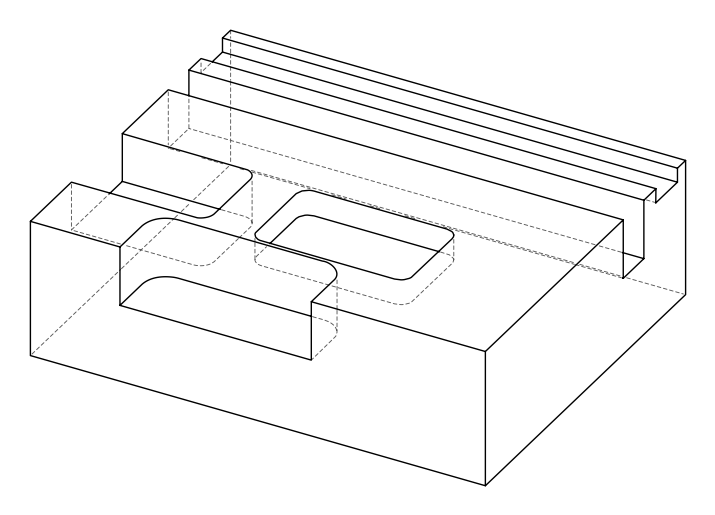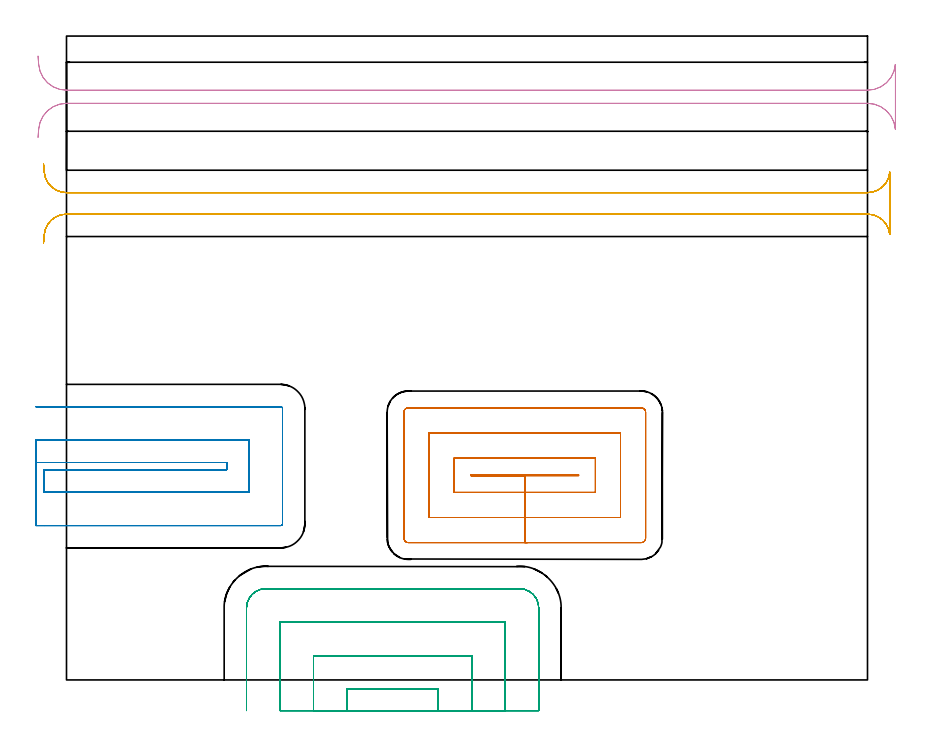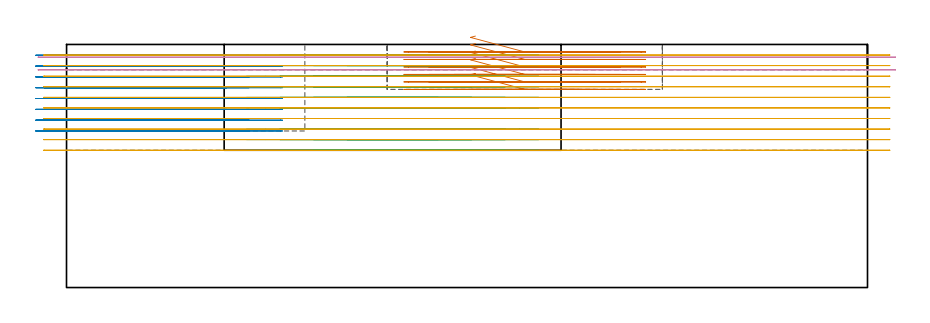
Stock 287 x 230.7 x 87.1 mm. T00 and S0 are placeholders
(PLAN: 5 operations, 3 tool changes, 52.7 min)
(1 MILL_RECTANGULAR_POCKET | POCKET_RECTANGULAR_STRAIGHT | NXT0201_011 | Follow Part, ap 3, ae 75% | 8.87 min | 94949 mm3)
(2 MILL_SLOT | SLOT_PARTIAL_RECTANGULAR | NXT0201_012 | Follow Part, ap 4, ae 75% | 9.7 min | 154150 mm3)
(3 MILL_SLOT_1 | SLOT_PARTIAL_RECTANGULAR_1 | NXT0201_012 | Follow Part, ap 4, ae 75% | 18.28 min | 182575 mm3)
(4 MILL_RECTANGULAR_SLOT | SLOT_RECTANGULAR | UGT0201_094 | Follow Part, ap 5, ae 75% | 2.68 min | 64514 mm3)
(5 MILL_RECTANGULAR_SLOT_1 | SLOT_RECTANGULAR_1 | NXT0201_012 | Follow Part, ap 4, ae 75% | 13.15 min | 257843 mm3)
(TOOL NXT0201_011 | ENDMILL 12mm [2P460-1200-NA 1630] | D12 FL38 Z6)
(TOOL NXT0201_012 | ENDMILL 16mm [2P460-1600-NA 1630] | D16 FL38 Z6)
(TOOL UGT0201_094 | End mill 20 mm | D20 FL38 Z4)
(OP 1 MILL_RECTANGULAR_POCKET)
G17 G21 G94 G90
T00 M6
G54
G17 G0 G90 X146.51 Y73.5 S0 M3
G43 Z97.1 H1
Z90.1
G94 G1 X144.9 Z89.668 F250.
Y73.2 Z89.588
X164.2 Z84.417
X183.5 F500.
Y73.5
X144.9
Y73.2
X164.2
Y67.2
X189.5
Y79.5
X138.9
Y67.2
X164.2
Y58.2
X198.5
Y88.5
X129.9
Y58.2
X164.2
Y49.2
X205.9
G3 X207.5 Y50.8 R1.6
G1 Y95.9
G3 X205.9 Y97.5 R1.6
G1 X122.5
G3 X120.9 Y95.9 R1.6
G1 Y50.8
G3 X122.5 Y49.2 R1.6
G1 X164.2
X165.2
G0 X146.51 Y73.5 Z87.417
G1 X144.9 Z86.985 F250.
Y73.2 Z86.905
X164.2 Z81.733
X183.5 F500.
Y73.5
X144.9
Y73.2
X164.2
Y67.2
X189.5
Y79.5
X138.9
Y67.2
X164.2
Y58.2
X198.5
Y88.5
X129.9
Y58.2
X164.2
Y49.2
X205.9
G3 X207.5 Y50.8 R1.6
G1 Y95.9
G3 X205.9 Y97.5 R1.6
G1 X122.5
G3 X120.9 Y95.9 R1.6
G1 Y50.8
G3 X122.5 Y49.2 R1.6
G1 X164.2
X165.2
G0 X146.51 Y73.5 Z84.733
G1 X144.9 Z84.302 F250.
Y73.2 Z84.221
X164.2 Z79.05
X183.5 F500.
Y73.5
X144.9
Y73.2
X164.2
Y67.2
X189.5
Y79.5
X138.9
Y67.2
X164.2
Y58.2
X198.5
Y88.5
X129.9
Y58.2
X164.2
Y49.2
X205.9
G3 X207.5 Y50.8 R1.6
G1 Y95.9
G3 X205.9 Y97.5 R1.6
G1 X122.5
G3 X120.9 Y95.9 R1.6
G1 Y50.8
G3 X122.5 Y49.2 R1.6
G1 X164.2
X165.2
G0 X146.51 Y73.5 Z82.05
G1 X144.9 Z81.618 F250.
Y73.2 Z81.538
X164.2 Z76.367
X183.5 F500.
Y73.5
X144.9
Y73.2
X164.2
Y67.2
X189.5
Y79.5
X138.9
Y67.2
X164.2
Y58.2
X198.5
Y88.5
X129.9
Y58.2
X164.2
Y49.2
X205.9
G3 X207.5 Y50.8 R1.6
G1 Y95.9
G3 X205.9 Y97.5 R1.6
G1 X122.5
G3 X120.9 Y95.9 R1.6
G1 Y50.8
G3 X122.5 Y49.2 R1.6
G1 X164.2
X165.2
G0 X146.51 Y73.5 Z79.367
G1 X144.9 Z78.935 F250.
Y73.2 Z78.855
X164.2 Z73.683
X183.5 F500.
Y73.5
X144.9
Y73.2
X164.2
Y67.2
X189.5
Y79.5
X138.9
Y67.2
X164.2
Y58.2
X198.5
Y88.5
X129.9
Y58.2
X164.2
Y49.2
X205.9
G3 X207.5 Y50.8 R1.6
G1 Y95.9
G3 X205.9 Y97.5 R1.6
G1 X122.5
G3 X120.9 Y95.9 R1.6
G1 Y50.8
G3 X122.5 Y49.2 R1.6
G1 X164.2
X165.2
G0 X146.51 Y73.5 Z76.683
G1 X144.9 Z76.252 F250.
Y73.2 Z76.171
X164.2 Z71.
X183.5 F500.
Y73.5
X144.9
Y73.2
X164.2
Y67.2
X189.5
Y79.5
X138.9
Y67.2
X164.2
Y58.2
X198.5
Y88.5
X129.9
Y58.2
X164.2
Y49.2
X205.9
G3 X207.5 Y50.8 R1.6
G1 Y95.9
G3 X205.9 Y97.5 R1.6
G1 X122.5
G3 X120.9 Y95.9 R1.6
G1 Y50.8
G3 X122.5 Y49.2 R1.6
G1 X164.2
X165.2
G0 Z97.1
M5
M2
(OP 2 MILL_SLOT)
G17 G21 G94 G90
T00 M6
G54
G17 G0 G90 X-11. Y77.9 S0 M3
G43 Z97.1 H1
Z83.225
G94 G1 X-8. F250.
X57.4 F500.
Y75.3
X-8.
Y67.3
X65.4
Y85.9
X-8.
X-11. F250.
Y55.3
X-8.
X76.7 F500.
G3 X77.4 Y56. R0.7
G1 Y97.2
G3 X76.7 Y97.9 R0.7
G1 X-8.
X-11. F250.
G0 Y77.9 Z79.35
G1 X-8.
X57.4 F500.
Y75.3
X-8.
Y67.3
X65.4
Y85.9
X-8.
X-11. F250.
Y55.3
X-8.
X76.7 F500.
G3 X77.4 Y56. R0.7
G1 Y97.2
G3 X76.7 Y97.9 R0.7
G1 X-8.
X-11. F250.
G0 Y77.9 Z75.475
G1 X-8.
X57.4 F500.
Y75.3
X-8.
Y67.3
X65.4
Y85.9
X-8.
X-11. F250.
Y55.3
X-8.
X76.7 F500.
G3 X77.4 Y56. R0.7
G1 Y97.2
G3 X76.7 Y97.9 R0.7
G1 X-8.
X-11. F250.
G0 Y77.9 Z71.6
G1 X-8.
X57.4 F500.
Y75.3
X-8.
Y67.3
X65.4
Y85.9
X-8.
X-11. F250.
Y55.3
X-8.
X76.7 F500.
G3 X77.4 Y56. R0.7
G1 Y97.2
G3 X76.7 Y97.9 R0.7
G1 X-8.
X-11. F250.
G0 Y77.9 Z67.725
G1 X-8.
X57.4 F500.
Y75.3
X-8.
Y67.3
X65.4
Y85.9
X-8.
X-11. F250.
Y55.3
X-8.
X76.7 F500.
G3 X77.4 Y56. R0.7
G1 Y97.2
G3 X76.7 Y97.9 R0.7
G1 X-8.
X-11. F250.
G0 Y77.9 Z63.85
G1 X-8.
X57.4 F500.
Y75.3
X-8.
Y67.3
X65.4
Y85.9
X-8.
X-11. F250.
Y55.3
X-8.
X76.7 F500.
G3 X77.4 Y56. R0.7
G1 Y97.2
G3 X76.7 Y97.9 R0.7
G1 X-8.
X-11. F250.
G0 Y77.9 Z59.975
G1 X-8.
X57.4 F500.
Y75.3
X-8.
Y67.3
X65.4
Y85.9
X-8.
X-11. F250.
Y55.3
X-8.
X76.7 F500.
G3 X77.4 Y56. R0.7
G1 Y97.2
G3 X76.7 Y97.9 R0.7
G1 X-8.
X-11. F250.
G0 Y77.9 Z56.1
G1 X-8.
X57.4 F500.
Y75.3
X-8.
Y67.3
X65.4
Y85.9
X-8.
X-11. F250.
Y55.3
X-8.
X76.7 F500.
G3 X77.4 Y56. R0.7
G1 Y97.2
G3 X76.7 Y97.9 R0.7
G1 X-8.
X-11. F250.
G0 Z97.1
M5
M2
(OP 3 MILL_SLOT_1)
G17 G21 G94 G90
T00 M6
G54
G17 G0 G90 X133.2 Y-11. S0 M3
G43 Z97.1 H1
Z83.31
G94 G1 Y-8. F250.
Y-3.3 F500.
X100.5
Y-8.
Y-11. F250.
X145.2
Y-8.
Y8.7 F500.
X88.5
Y-8.
Y-11. F250.
X157.2
Y-8.
Y20.7 F500.
X76.5
Y-8.
Y-11. F250.
X169.2
Y-8.
Y25.8 F500.
G3 X162.3 Y32.7 R6.9
G1 X71.4
G3 X64.5 Y25.8 R6.9
G1 Y-8.
Y-11. F250.
G0 X133.2 Z79.52
G1 Y-8.
Y-3.3 F500.
X100.5
Y-8.
Y-11. F250.
X145.2
Y-8.
Y8.7 F500.
X88.5
Y-8.
Y-11. F250.
X157.2
Y-8.
Y20.7 F500.
X76.5
Y-8.
Y-11. F250.
X169.2
Y-8.
Y25.8 F500.
G3 X162.3 Y32.7 R6.9
G1 X71.4
G3 X64.5 Y25.8 R6.9
G1 Y-8.
Y-11. F250.
G0 X133.2 Z75.73
G1 Y-8.
Y-3.3 F500.
X100.5
Y-8.
Y-11. F250.
X145.2
Y-8.
Y8.7 F500.
X88.5
Y-8.
Y-11. F250.
X157.2
Y-8.
Y20.7 F500.
X76.5
Y-8.
Y-11. F250.
X169.2
Y-8.
Y25.8 F500.
G3 X162.3 Y32.7 R6.9
G1 X71.4
G3 X64.5 Y25.8 R6.9
G1 Y-8.
Y-11. F250.
G0 X133.2 Z71.94
G1 Y-8.
Y-3.3 F500.
X100.5
Y-8.
Y-11. F250.
X145.2
Y-8.
Y8.7 F500.
X88.5
Y-8.
Y-11. F250.
X157.2
Y-8.
Y20.7 F500.
X76.5
Y-8.
Y-11. F250.
X169.2
Y-8.
Y25.8 F500.
G3 X162.3 Y32.7 R6.9
G1 X71.4
G3 X64.5 Y25.8 R6.9
G1 Y-8.
Y-11. F250.
G0 X133.2 Z68.15
G1 Y-8.
Y-3.3 F500.
X100.5
Y-8.
Y-11. F250.
X145.2
Y-8.
Y8.7 F500.
X88.5
Y-8.
Y-11. F250.
X157.2
Y-8.
Y20.7 F500.
X76.5
Y-8.
Y-11. F250.
X169.2
Y-8.
Y25.8 F500.
G3 X162.3 Y32.7 R6.9
G1 X71.4
G3 X64.5 Y25.8 R6.9
G1 Y-8.
Y-11. F250.
G0 X133.2 Z64.36
G1 Y-8.
Y-3.3 F500.
X100.5
Y-8.
Y-11. F250.
X145.2
Y-8.
Y8.7 F500.
X88.5
Y-8.
Y-11. F250.
X157.2
Y-8.
Y20.7 F500.
X76.5
Y-8.
Y-11. F250.
X169.2
Y-8.
Y25.8 F500.
G3 X162.3 Y32.7 R6.9
G1 X71.4
G3 X64.5 Y25.8 R6.9
G1 Y-8.
Y-11. F250.
G0 X133.2 Z60.57
G1 Y-8.
Y-3.3 F500.
X100.5
Y-8.
Y-11. F250.
X145.2
Y-8.
Y8.7 F500.
X88.5
Y-8.
Y-11. F250.
X157.2
Y-8.
Y20.7 F500.
X76.5
Y-8.
Y-11. F250.
X169.2
Y-8.
Y25.8 F500.
G3 X162.3 Y32.7 R6.9
G1 X71.4
G3 X64.5 Y25.8 R6.9
G1 Y-8.
Y-11. F250.
G0 X133.2 Z56.78
G1 Y-8.
Y-3.3 F500.
X100.5
Y-8.
Y-11. F250.
X145.2
Y-8.
Y8.7 F500.
X88.5
Y-8.
Y-11. F250.
X157.2
Y-8.
Y20.7 F500.
X76.5
Y-8.
Y-11. F250.
X169.2
Y-8.
Y25.8 F500.
G3 X162.3 Y32.7 R6.9
G1 X71.4
G3 X64.5 Y25.8 R6.9
G1 Y-8.
Y-11. F250.
G0 X133.2 Z52.99
G1 Y-8.
Y-3.3 F500.
X100.5
Y-8.
Y-11. F250.
X145.2
Y-8.
Y8.7 F500.
X88.5
Y-8.
Y-11. F250.
X157.2
Y-8.
Y20.7 F500.
X76.5
Y-8.
Y-11. F250.
X169.2
Y-8.
Y25.8 F500.
G3 X162.3 Y32.7 R6.9
G1 X71.4
G3 X64.5 Y25.8 R6.9
G1 Y-8.
Y-11. F250.
G0 X133.2 Z49.2
G1 Y-8.
Y-3.3 F500.
X100.5
Y-8.
Y-11. F250.
X145.2
Y-8.
Y8.7 F500.
X88.5
Y-8.
Y-11. F250.
X157.2
Y-8.
Y20.7 F500.
X76.5
Y-8.
Y-11. F250.
X169.2
Y-8.
Y25.8 F500.
G3 X162.3 Y32.7 R6.9
G1 X71.4
G3 X64.5 Y25.8 R6.9
G1 Y-8.
Y-11. F250.
G0 Z97.1
M5
M2
(OP 4 MILL_RECTANGULAR_SLOT)
G17 G21 G94 G90
T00 M6
G54
G17 G0 G90 X-10.202 Y194.383 S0 M3
G43 Z97.1 H0
Z82.55
G94 G1 X-9.97 Y197.374 F250.
G2 X0. Y206.6 R10. F500.
G1 X287.
G2 X296.97 Y197.374 R10.
G1 X297.
Y220.526
X296.97
G2 X287. Y211.3 R10.
G1 X0.
G2 X-9.97 Y220.526 R10.
G1 X-10.202 Y223.517 F250.
G0 Y194.383 Z78.
G1 X-9.97 Y197.374
G2 X0. Y206.6 R10. F500.
G1 X287.
G2 X296.97 Y197.374 R10.
G1 X297.
Y220.526
X296.97
G2 X287. Y211.3 R10.
G1 X0.
G2 X-9.97 Y220.526 R10.
G1 X-10.202 Y223.517 F250.
G0 Z97.1
M5
M2
(OP 5 MILL_RECTANGULAR_SLOT_1)
G17 G21 G94 G90
T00 M6
G54
G17 G0 G90 X-8.23 Y156.603 S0 M3
G43 Z97.1 H1
Z83.31
G94 G1 X-7.97 Y159.592 F250.
G2 X0. Y166.9 R8. F500.
G1 X287.
G2 X294.97 Y159.592 R8.
G1 X295.
Y181.908
X294.97
G2 X287. Y174.6 R8.
G1 X0.
G2 X-7.97 Y181.908 R8.
G1 X-8.23 Y184.897 F250.
G0 Y156.603 Z79.52
G1 X-7.97 Y159.592
G2 X0. Y166.9 R8. F500.
G1 X287.
G2 X294.97 Y159.592 R8.
G1 X295.
Y181.908
X294.97
G2 X287. Y174.6 R8.
G1 X0.
G2 X-7.97 Y181.908 R8.
G1 X-8.23 Y184.897 F250.
G0 Y156.603 Z75.73
G1 X-7.97 Y159.592
G2 X0. Y166.9 R8. F500.
G1 X287.
G2 X294.97 Y159.592 R8.
G1 X295.
Y181.908
X294.97
G2 X287. Y174.6 R8.
G1 X0.
G2 X-7.97 Y181.908 R8.
G1 X-8.23 Y184.897 F250.
G0 Y156.603 Z71.94
G1 X-7.97 Y159.592
G2 X0. Y166.9 R8. F500.
G1 X287.
G2 X294.97 Y159.592 R8.
G1 X295.
Y181.908
X294.97
G2 X287. Y174.6 R8.
G1 X0.
G2 X-7.97 Y181.908 R8.
G1 X-8.23 Y184.897 F250.
G0 Y156.603 Z68.15
G1 X-7.97 Y159.592
G2 X0. Y166.9 R8. F500.
G1 X287.
G2 X294.97 Y159.592 R8.
G1 X295.
Y181.908
X294.97
G2 X287. Y174.6 R8.
G1 X0.
G2 X-7.97 Y181.908 R8.
G1 X-8.23 Y184.897 F250.
G0 Y156.603 Z64.36
G1 X-7.97 Y159.592
G2 X0. Y166.9 R8. F500.
G1 X287.
G2 X294.97 Y159.592 R8.
G1 X295.
Y181.908
X294.97
G2 X287. Y174.6 R8.
G1 X0.
G2 X-7.97 Y181.908 R8.
G1 X-8.23 Y184.897 F250.
G0 Y156.603 Z60.57
G1 X-7.97 Y159.592
G2 X0. Y166.9 R8. F500.
G1 X287.
G2 X294.97 Y159.592 R8.
G1 X295.
Y181.908
X294.97
G2 X287. Y174.6 R8.
G1 X0.
G2 X-7.97 Y181.908 R8.
G1 X-8.23 Y184.897 F250.
G0 Y156.603 Z56.78
G1 X-7.97 Y159.592
G2 X0. Y166.9 R8. F500.
G1 X287.
G2 X294.97 Y159.592 R8.
G1 X295.
Y181.908
X294.97
G2 X287. Y174.6 R8.
G1 X0.
G2 X-7.97 Y181.908 R8.
G1 X-8.23 Y184.897 F250.
G0 Y156.603 Z52.99
G1 X-7.97 Y159.592
G2 X0. Y166.9 R8. F500.
G1 X287.
G2 X294.97 Y159.592 R8.
G1 X295.
Y181.908
X294.97
G2 X287. Y174.6 R8.
G1 X0.
G2 X-7.97 Y181.908 R8.
G1 X-8.23 Y184.897 F250.
G0 Y156.603 Z49.2
G1 X-7.97 Y159.592
G2 X0. Y166.9 R8. F500.
G1 X287.
G2 X294.97 Y159.592 R8.
G1 X295.
Y181.908
X294.97
G2 X287. Y174.6 R8.
G1 X0.
G2 X-7.97 Y181.908 R8.
G1 X-8.23 Y184.897 F250.
G0 Z97.1
M5
M2
